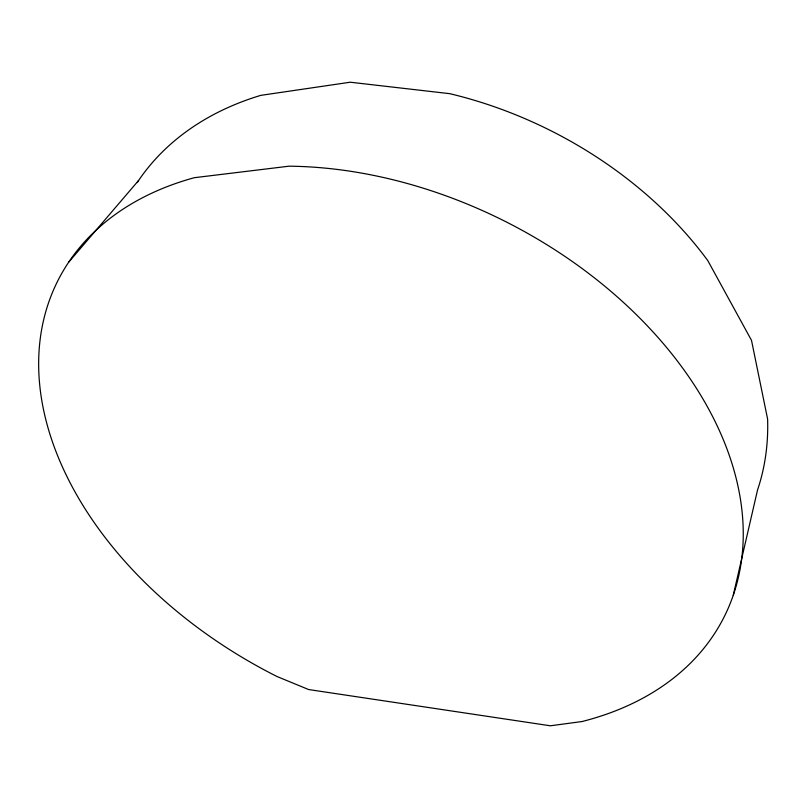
<?xml version="1.0" encoding="UTF-8"?>
<svg xmlns="http://www.w3.org/2000/svg" width="808" height="808" viewBox="0 0 808 808"><rect width="100%" height="100%" fill="white"/><g stroke="black" fill="none" stroke-linecap="round" stroke-linejoin="round"><path stroke-width="1.21" d="M733.26 595.264L757.53 490.022A347.753 254.308 26.8 0 0 767.6 419.029L751.501 340.33L707.768 260.56A347.753 254.308 26.8 0 0 449.743 93.667L350.248 82.214L260.782 95.364A347.753 254.308 26.8 0 0 137.178 182.588M68.589 262.317L138.612 180.457M581.932 721.554L550.349 725.786L308.646 689.547L277.013 676.518A373.155 254.56 26.8 0 1 41.693 399.899A373.155 254.56 26.8 0 1 194.334 177.699L289.062 166.185A373.155 254.56 26.8 0 1 710.717 412.888A373.155 254.56 26.8 0 1 581.932 721.554"/></g></svg>
